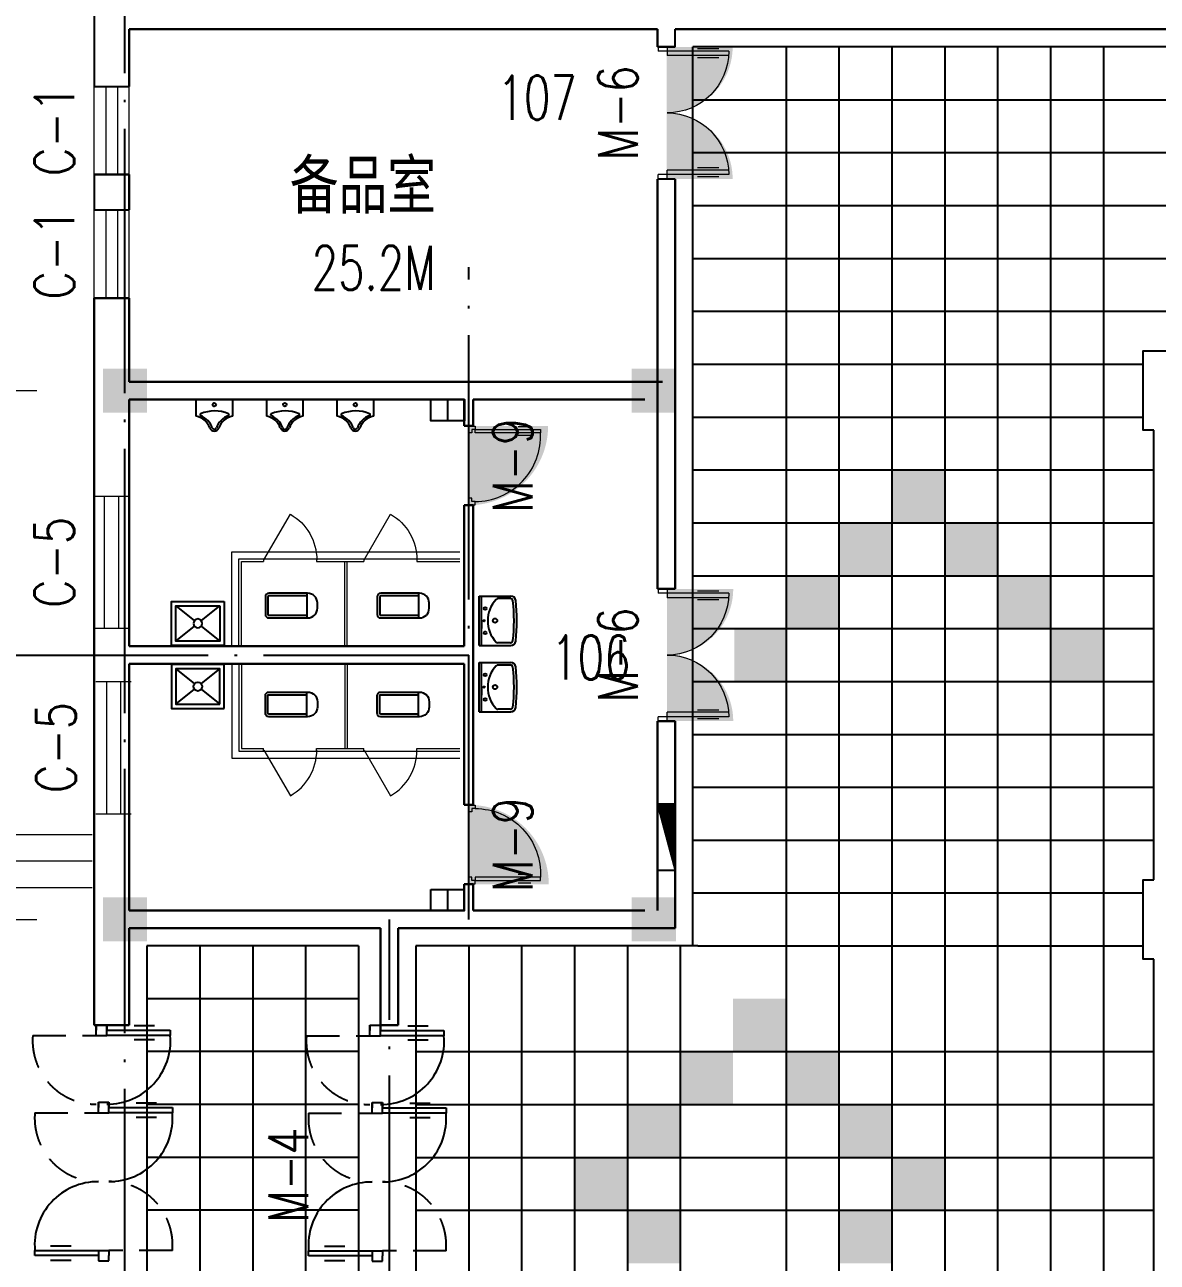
# Model space of a CAD drawing. Extents: x -220435 to 246757, y -381552 to -223577.
# Drawn here: x -139276 to -126430, y -310289 to -296250 of the extents above; entities that cross this region are included whole.
import ezdxf
from ezdxf.enums import TextEntityAlignment as Align

# ---------------------------------------------------------------- set-up
doc = ezdxf.new("R2010")
doc.units = 0
doc.header["$LTSCALE"] = 1500
doc.header["$MEASUREMENT"] = 0
for name, pattern in [('DASH', [0.35, 0.25, -0.1]), ('DASHED2', [0.375, 0.25, -0.125]), ('DOTE', [2.42, 2, -0.2, 0.02, -0.2])]:
    doc.linetypes.add(name, pattern=pattern)
doc.layers.get('0').update_dxf_attribs({"linetype": 'CONTINUOUS'})
doc.layers.get('DEFPOINTS').update_dxf_attribs({"linetype": 'CONTINUOUS'})
for name, color, linetype in [('COLUMN', 7, 'CONTINUOUS'), ('DOTE', 7, 'DOTE'), ('JELIBTLTC', 7, 'CONTINUOUS'), ('LVTRY', 7, 'CONTINUOUS'), ('PUB_WALL', 7, 'CONTINUOUS'), ('WALL', 7, 'CONTINUOUS'), ('WINDOW_TEXT', 7, 'CONTINUOUS'), ('地面', 250, 'CONTINUOUS'), ('模压门', 90, 'CONTINUOUS'), ('防盗门', 180, 'CONTINUOUS')]:
    doc.layers.add(name, color=color, linetype=linetype)
for name, color, linetype, lineweight in [('PUB_DIM', 7, 'CONTINUOUS', 0), ('WINDOW', 7, 'CONTINUOUS', 0), ('我的', 7, 'CONTINUOUS', 0)]:
    doc.layers.add(name, color=color, linetype=linetype, lineweight=lineweight)
doc.styles.add('_SIMPLEX', font='SIMPLEX.shx', dxfattribs={"width": 0.8})
doc.styles.add('DIM_FONT', font='TXT.shx', dxfattribs={"width": 0.7})
doc.styles.add('JELIBTLZX1', font='arial.ttf', dxfattribs={"width": 0.65})
doc.styles.add('SIMPLEX', font='SIMPLEX.SHX')
doc.dimstyles.new('DIMA150', dxfattribs={"dimscale": 1.5, "dimtxt": 300, "dimasz": 1, "dimexe": 250, "dimexo": 300, "dimgap": 150, "dimtad": 1, "dimdec": 0, "dimzin": 0, "dimdsep": 46, "dimtxsty": 'DIM_FONT', "dimblk": '_DIMX', "dimcen": 0.09, "dimse1": 1, "dimclrt": 7, "dimadec": 0, "dimazin": 0, "dimtfac": 1, "dimtdec": 0, "dimtix": 1, "dimtmove": 2, "dimatfit": 3, "dimldrblk": '_DIMX', "dimfxl": 1, "dimtolj": 1, "dimtzin": 0, "dimarcsym": 0})
pattern_1 = [(45, (-34254.3543, -451382.249), (-0.8838834765, 0.8838834765), [])]

# ---------------------------------------------------------------- blocks, each defined once
blk = doc.blocks.new('_FZH')
blk.add_solid([(-0.5, -0.5), (0.5, -0.5), (-0.5, 0.5), (0.5, 0.5)])
blk = doc.blocks.new('_DIMX')
blk.add_line((-150, 0), (150, 0))
at = {"const_width": 50}
blk.add_lwpolyline([(-70, -70), (70, 70)], dxfattribs=at)
blk = doc.blocks.new('*D46')
at = {"layer": 'DEFPOINTS', "color": 0, "lineweight": 20}
for p in [(-139141, -306400), (-147682, -312400), (-139141, -312400)]:
    blk.add_point(p, dxfattribs=at)
at = {"layer": 'PUB_DIM', "color": 0, "lineweight": -2}
for p, q in [((-147682, -306402), (-147682, -312399)), ((-139591, -312400), (-148057, -312400))]:
    blk.add_line(p, q, dxfattribs=at)
at = {"layer": 'PUB_DIM', "color": 0, "lineweight": -2, "xscale": 1.5, "yscale": 1.5, "zscale": 1.5}
for p, rotation in [((-147682, -306400), 90), ((-147682, -312400), 270)]:
    blk.add_blockref('_DIMX', p, dxfattribs=dict(at, rotation=rotation))
at = {"layer": 'PUB_DIM', "color": 7, "insert": (-148132, -309400), "char_height": 450, "attachment_point": 5, "rotation": 90, "style": 'DIM_FONT'}
blk.add_mtext('\\A1;6000', dxfattribs=at)
blk = doc.blocks.new('*D47')
at = {"layer": 'DEFPOINTS', "color": 0, "lineweight": 20}
for p in [(-139141, -264400), (-148882, -342990), (-139141, -342990)]:
    blk.add_point(p, dxfattribs=at)
at = {"layer": 'PUB_DIM', "color": 0, "lineweight": -2}
for p, q in [((-148882, -264402), (-148882, -342989)), ((-139591, -342990), (-149257, -342990))]:
    blk.add_line(p, q, dxfattribs=at)
at = {"layer": 'PUB_DIM', "color": 0, "lineweight": -2, "xscale": 1.5, "yscale": 1.5, "zscale": 1.5}
for p, rotation in [((-148882, -264400), 90), ((-148882, -342990), 270)]:
    blk.add_blockref('_DIMX', p, dxfattribs=dict(at, rotation=rotation))
at = {"layer": 'PUB_DIM', "color": 7, "insert": (-149332, -303695), "char_height": 450, "attachment_point": 5, "rotation": 90, "style": 'DIM_FONT'}
blk.add_mtext('\\A1;78590', dxfattribs=at)
blk = doc.blocks.new('M_A23MCU')
for p, q in [((-0.489, 0.782), (-0.489, 0.624)), ((-0.454, 0.081), (-0.454, 0.905)), ((-0.454, 0.905), (-0.413, 0.905)), ((-0.413, 0.905), (-0.413, 0.081)), ((-0.378, 0.782), (-0.378, 0.624)), ((-0.495, -0.002), (-0.495, 0.081)), ((-0.495, 0.081), (-0.454, 0.081)), ((-0.413, 0.081), (-0.454, 0.081)), ((-0.454, 0.081), (-0.454, 0.039)), ((-0.454, 0.039), (-0.413, 0.039)), ((-0.413, 0.039), (-0.413, -0.002)), ((0.412, 0.039), (0.412, -0.002)), ((0.453, 0.039), (0.412, 0.039)), ((0.453, 0.081), (0.453, 0.039)), ((0.494, 0.081), (0.453, 0.081)), ((0.494, -0.002), (0.494, 0.081)), ((-0.413, -0.002), (-0.495, -0.002)), ((-0.495, -0.002), (-0.495, -0.002)), ((0.412, -0.002), (0.494, -0.002)), ((0.494, -0.002), (0.494, -0.002))]:
    blk.add_line(p, q)
blk.add_arc((-0.372, 0.082), 0.825, 359.9283, 92.866)
blk = doc.blocks.new('_WBLK')
for p, q in [((-0.5, 0.5), (0.5, 0.5)), ((0.5, 0.167), (-0.5, 0.167)), ((0.5, -0.167), (-0.5, -0.167)), ((-0.5, -0.5), (0.5, -0.5))]:
    blk.add_line(p, q)
at = {"layer": 'WINDOW_TEXT', "style": 'SIMPLEX', "flags": 9}
blk.add_attdef('A', text='', height=1, dxfattribs=at).set_placement((0, 1.5), align=Align.MIDDLE)
blk = doc.blocks.new('_LV12')
for p, q in [((-250, -50), (-39, -219)), ((39, -219), (250, -50)), ((-250, -450), (-39, -281)), ((39, -281), (250, -450))]:
    blk.add_line(p, q)
for points in [[(300, -500), (300, 0), (-300, 0), (-300, -500)], [(250, -450), (250, -50), (-250, -50), (-250, -450)]]:
    blk.add_lwpolyline(points, close=True)
blk.add_circle((0, -250), 50)
blk = doc.blocks.new('_DBLK')
blk.add_line((-0.5, 0), (0, -0.866))
blk.add_arc((-0.5, 0), 1, 300, 0)
at = {"layer": 'WINDOW_TEXT', "style": 'SIMPLEX', "flags": 9}
blk.add_attdef('A', text='', height=1, dxfattribs=at).set_placement((0, 1.5), align=Align.MIDDLE)
blk = doc.blocks.new('_LV6')
for p, q in [((-140, -340), (-140, -780)), ((-110, -340), (-110, -770)), ((100, -300), (-100, -300)), ((100, -330), (-100, -330)), ((110, -770), (110, -340)), ((140, -780), (140, -340)), ((140, -770), (-140, -770)), ((-30, -890), (30, -890))]:
    blk.add_line(p, q)
for centre, radius, start, end in [((-100, -340), 40, 90, 180), ((-100, -340), 10, 90, 180), ((100, -340), 40, 0, 90), ((100, -340), 10, 0, 90), ((-30, -780), 110, 180, 270), ((30, -780), 110, 270, 0)]:
    blk.add_arc(centre, radius, start, end)
blk = doc.blocks.new('_GCBLK')
at = {"linetype": 'DASH'}
for p, q in [((-0.5, -0.5), (-0.5, 0.5)), ((0.5, -0.5), (0.5, 0.5)), ((-0.5, 0.2), (0.5, 0.2)), ((-0.5, -0.2), (0.5, -0.2))]:
    blk.add_line(p, q, dxfattribs=at)
at = {"layer": 'WINDOW_TEXT', "style": 'SIMPLEX', "flags": 9}
blk.add_attdef('A', text='', height=1, dxfattribs=at).set_placement((0, 1.5), align=Align.MIDDLE)
blk = doc.blocks.new('_LV8')
for p, q in [((-205, 0), (205, 0)), ((-205, -191), (-205, 0)), ((205, 0), (205, -191))]:
    blk.add_line(p, q)
blk.add_circle((0, -60), 20)
for centre, radius, start, end in [((5, -526), 395, 66.6675, 114.1084), ((-243, -391), 203, 19.2639, 79.2894), ((-152, -175), 10, 114.1084, 248.1394), ((-243, -401), 233, 19.2639, 68.1394), ((243, -401), 233, 110.4941, 160.7361), ((243, -391), 203, 100.7106, 160.7361), ((158, -173), 10, 290.4941, 66.6675), ((0, -306), 54, 199.2639, 269.7777), ((0, -316), 24, 199.2639, 269.4998), ((0, -306), 54, 270.2223, 340.7361), ((0, -316), 24, 270.5002, 340.7361)]:
    blk.add_arc(centre, radius, start, end)
blk = doc.blocks.new('M_A20TUI')
for p, q in [((-0.4667, 0.4709), (-0.4667, -0.0625)), ((-0.4333, 0.4697), (-0.4333, 0.0042)), ((0.4333, 0.4697), (0.4333, 0.0042)), ((0.4667, 0.4709), (0.4667, -0.0625)), ((-0.4833, 0.3962), (-0.4833, 0.2346)), ((-0.4167, 0.3962), (-0.4167, 0.2346)), ((0.4167, 0.3962), (0.4167, 0.2346)), ((0.4833, 0.3962), (0.4833, 0.2346)), ((-0.5, 0.0042), (-0.4333, 0.0042)), ((-0.5, 0.0042), (-0.5, -0.0625)), ((0.5, 0.0042), (0.4333, 0.0042)), ((0.5, 0.0042), (0.5, -0.0625)), ((-0.5, -0.0625), (-0.4667, -0.0625)), ((0.5, -0.0625), (0.4667, -0.0625))]:
    blk.add_line(p, q)
for centre, start, end in [((-0.4667, 0.0042), 0, 90), ((0.4667, 0.0042), 90, 180)]:
    blk.add_arc(centre, 0.4667, start, end)
blk = doc.blocks.new('_LV1')
for p, q in [((-280, 0), (280, 0)), ((-280, 0), (-280, -361)), ((280, 0), (280, -361)), ((-280, -29), (280, -29)), ((0, -29), (-90, -29)), ((-90, -29), (90, -29)), ((-251, -356), (-251, -214)), ((251, -356), (251, -215))]:
    blk.add_line(p, q)
for centre, radius in [((-139, -69), 15), ((0, -57), 8), ((139, -69), 15), ((1, -182), 24.9)]:
    blk.add_circle(centre, radius)
for centre, radius, start, end in [((0, -452), 354, 46.7581, 133.1543), ((-223, -214), 28, 133.1543, 180), ((223, -215), 28, 0, 46.7581), ((-224, -361), 56, 180, 263.481), ((-223, -356), 28, 180, 263.4984), ((0, 1600), 2029, 263.481, 276.519), ((0, 1600), 1997, 263.4984, 276.5122), ((223, -356), 28, 276.5122, 0), ((224, -361), 56, 276.519, 0)]:
    blk.add_arc(centre, radius, start, end)
blk = doc.blocks.new('*D285')
at = {"layer": 'DEFPOINTS', "color": 0, "lineweight": 20}
for p in [(-139141, -264400), (-148882, -342990), (-139141, -342990)]:
    blk.add_point(p, dxfattribs=at)
at = {"layer": 'PUB_DIM', "color": 0, "lineweight": -2}
for p, q in [((-148882, -264402), (-148882, -342989)), ((-139591, -342990), (-149257, -342990))]:
    blk.add_line(p, q, dxfattribs=at)
at = {"layer": 'PUB_DIM', "color": 0, "lineweight": -2, "xscale": 1.5, "yscale": 1.5, "zscale": 1.5}
for p, rotation in [((-148882, -264400), 90), ((-148882, -342990), 270)]:
    blk.add_blockref('_DIMX', p, dxfattribs=dict(at, rotation=rotation))
at = {"layer": 'PUB_DIM', "color": 7, "insert": (-149332, -303695), "char_height": 450, "attachment_point": 5, "rotation": 90, "style": 'DIM_FONT'}
blk.add_mtext('\\A1;78590', dxfattribs=at)
blk = doc.blocks.new('*D289')
at = {"layer": 'DEFPOINTS', "color": 0, "lineweight": 20}
for p in [(-139141, -306400), (-147682, -312400), (-139141, -312400)]:
    blk.add_point(p, dxfattribs=at)
at = {"layer": 'PUB_DIM', "color": 0, "lineweight": -2}
for p, q in [((-147682, -306402), (-147682, -312399)), ((-139591, -312400), (-148057, -312400))]:
    blk.add_line(p, q, dxfattribs=at)
at = {"layer": 'PUB_DIM', "color": 0, "lineweight": -2, "xscale": 1.5, "yscale": 1.5, "zscale": 1.5}
for p, rotation in [((-147682, -306400), 90), ((-147682, -312400), 270)]:
    blk.add_blockref('_DIMX', p, dxfattribs=dict(at, rotation=rotation))
at = {"layer": 'PUB_DIM', "color": 7, "insert": (-148132, -309400), "char_height": 450, "attachment_point": 5, "rotation": 90, "style": 'DIM_FONT'}
blk.add_mtext('\\A1;6000', dxfattribs=at)

msp = doc.modelspace()

# ---------------------------------------------------------------- hatches: boundary and pattern name
at = {"linetype": 'ByBlock'}
h = msp.add_hatch(dxfattribs=at)
h.set_pattern_fill('ANSI31', color=256, scale=10, style=0)
h.set_pattern_definition(pattern_1)
h.paths.add_polyline_path([(-131896.9, -305091.5), (-132096.9, -305091.5), (-131896.9, -305841.5)])
h = msp.add_hatch(dxfattribs=at)
h.set_pattern_fill('ANSI31', color=256, scale=10, style=0)
h.set_pattern_definition(pattern_1)
h.paths.add_polyline_path([(-131896.9, -305091.5), (-132096.9, -305091.5), (-131896.9, -305841.5)])
at = {"layer": '地面', "linetype": 'ByBlock'}
for points in [[(-128826.7, -301300.4), (-129426.7, -301300.4), (-129426.7, -301900.4), (-128826.7, -301900.4)], [(-129426.7, -301900.4), (-130026.7, -301900.4), (-130026.7, -302500.4), (-129426.7, -302500.4)], [(-128826.7, -301900.4), (-128226.7, -301900.4), (-128226.7, -302500.4), (-128826.7, -302500.4)], [(-130026.7, -302500.4), (-130626.7, -302500.4), (-130626.7, -303100.4), (-130026.7, -303100.4)], [(-128226.7, -302500.4), (-127626.7, -302500.4), (-127626.7, -303100.4), (-128226.7, -303100.4)], [(-130626.7, -303100.4), (-131226.7, -303100.4), (-131226.7, -303700.4), (-130626.7, -303700.4)], [(-127626.7, -303100.4), (-127026.7, -303100.4), (-127026.7, -303700.4), (-127626.7, -303700.4)], [(-130640.7, -307300.4), (-131240.7, -307300.4), (-131240.7, -307900.4), (-130640.7, -307900.4)], [(-131240.7, -307900.4), (-131840.7, -307900.4), (-131840.7, -308500.4), (-131240.7, -308500.4)], [(-130640.7, -307900.4), (-130040.7, -307900.4), (-130040.7, -308500.4), (-130640.7, -308500.4)], [(-131840.7, -308500.4), (-132440.7, -308500.4), (-132440.7, -309100.4), (-131840.7, -309100.4)], [(-130040.7, -308500.4), (-129440.7, -308500.4), (-129440.7, -309100.4), (-130040.7, -309100.4)], [(-132440.7, -309100.4), (-133040.7, -309100.4), (-133040.7, -309700.4), (-132440.7, -309700.4)], [(-129440.7, -309100.4), (-128840.7, -309100.4), (-128840.7, -309700.4), (-129440.7, -309700.4)], [(-131840.7, -309700.4), (-132440.7, -309700.4), (-132440.7, -310300.4), (-131840.7, -310300.4)], [(-130040.7, -309700.4), (-129440.7, -309700.4), (-129440.7, -310300.4), (-130040.7, -310300.4)]]:
    msp.add_hatch(color=256, dxfattribs=at).paths.add_polyline_path(points)
at = {"layer": '模压门'}
for points in [[(-133339.6, -300801.1, -0.4142136), (-134239.6, -301701.1), (-134239.6, -300801.1)], [(-131239.7, -302650.9, -0.4142136), (-131989.7, -303400.9), (-131989.7, -302650.9)], [(-131239.7, -304150.9, 0.4142136), (-131989.7, -303400.9), (-131989.7, -304150.9)], [(-133332, -306001.1, 0.4142136), (-134232, -305101.1), (-134232, -306001.1)]]:
    msp.add_hatch(color=256, dxfattribs=at).paths.add_polyline_path(points)
at = {"layer": '防盗门'}
for points in [[(-131246, -296500.9, -0.4142136), (-131996, -297250.9), (-131996, -296500.9)], [(-131246, -298000.9, 0.4142136), (-131996, -297250.9), (-131996, -298000.9)]]:
    msp.add_hatch(color=256, dxfattribs=at).paths.add_polyline_path(points)

# ---------------------------------------------------------------- linework, layer by layer
at = {"linetype": 'ByBlock'}
for p, q in [((-134479.9, -300502), (-134479.9, -300742)), ((-134479.9, -300502), (-134479.9, -300742)), ((-132096.9, -305091.5), (-131896.9, -305841.5)), ((-132096.9, -305091.5), (-131896.9, -305841.5)), ((-131896.9, -306250.4), (-131896.9, -305950.4)), ((-131896.9, -306250.4), (-131896.9, -305950.4)), ((-134480, -306062), (-134480, -306302)), ((-134480, -306062), (-134480, -306302))]:
    msp.add_line(p, q, dxfattribs=at)
at = {"linetype": 'DASHED2'}
for p, q in [((-139185.4, -307716.6), (-138465.4, -307716.6)), ((-139185.4, -307716.6), (-138465.4, -307716.6)), ((-136080.7, -307720.4), (-135360.7, -307720.4)), ((-136080.7, -307720.4), (-135360.7, -307720.4)), ((-139161.7, -308594.7), (-138441.7, -308594.7)), ((-136056.9, -308598.5), (-135336.9, -308598.5)), ((-137601.7, -310154.7), (-138321.7, -310154.7)), ((-134496.9, -310158.5), (-135216.9, -310158.5))]:
    msp.add_line(p, q, dxfattribs=at)
for p, q in [((-138465.4, -307596.6), (-138465.4, -307596.6)), ((-138465.4, -307596.6), (-138345.4, -307596.6)), ((-138465.4, -307716.6), (-138465.4, -307596.6)), ((-138465.4, -307596.6), (-138465.4, -307656.6)), ((-138465.4, -307596.6), (-138465.4, -307656.6)), ((-138465.4, -307716.6), (-138465.4, -307596.6)), ((-138465.4, -307596.6), (-138345.4, -307596.6)), ((-138465.4, -307596.6), (-138465.4, -307596.6)), ((-138465.4, -307716.6), (-138465.4, -307656.6)), ((-138465.4, -307716.6), (-138465.4, -307656.6)), ((-138465.4, -307716.6), (-138345.4, -307716.6)), ((-138465.4, -307716.6), (-138345.4, -307716.6)), ((-138345.4, -307596.6), (-138345.4, -307656.6)), ((-138345.4, -307596.6), (-138345.4, -307596.6)), ((-138345.4, -307716.6), (-138345.4, -307596.6)), ((-138345.4, -307716.6), (-138345.4, -307596.6)), ((-138345.4, -307596.6), (-138345.4, -307596.6)), ((-138345.4, -307596.6), (-138345.4, -307656.6)), ((-138345.4, -307716.6), (-138345.4, -307656.6)), ((-138345.4, -307656.6), (-137625.4, -307656.6)), ((-138345.4, -307656.6), (-137625.4, -307656.6)), ((-138345.4, -307716.6), (-138345.4, -307656.6)), ((-137625.4, -307716.6), (-138345.4, -307716.6)), ((-137625.4, -307716.6), (-138345.4, -307716.6)), ((-137804.6, -307605.8), (-138035.5, -307605.8)), ((-137804.6, -307605.8), (-138035.5, -307605.8)), ((-137625.4, -307656.6), (-137625.4, -307716.6)), ((-137625.4, -307656.6), (-137625.4, -307716.6)), ((-135360.7, -307600.4), (-135360.7, -307660.4)), ((-135360.7, -307720.4), (-135360.7, -307600.4)), ((-135360.7, -307600.4), (-135240.7, -307600.4)), ((-135360.7, -307600.4), (-135360.7, -307600.4)), ((-135360.7, -307600.4), (-135360.7, -307600.4)), ((-135360.7, -307600.4), (-135240.7, -307600.4)), ((-135360.7, -307720.4), (-135360.7, -307600.4)), ((-135360.7, -307600.4), (-135360.7, -307660.4)), ((-135360.7, -307720.4), (-135360.7, -307660.4)), ((-135360.7, -307720.4), (-135360.7, -307660.4)), ((-135360.7, -307720.4), (-135240.7, -307720.4)), ((-135360.7, -307720.4), (-135240.7, -307720.4)), ((-135240.7, -307720.4), (-135240.7, -307600.4)), ((-135240.7, -307600.4), (-135240.7, -307600.4)), ((-135240.7, -307600.4), (-135240.7, -307660.4)), ((-135240.7, -307600.4), (-135240.7, -307660.4)), ((-135240.7, -307600.4), (-135240.7, -307600.4)), ((-135240.7, -307720.4), (-135240.7, -307600.4)), ((-135240.7, -307720.4), (-135240.7, -307660.4)), ((-135240.7, -307660.4), (-134520.7, -307660.4)), ((-135240.7, -307660.4), (-134520.7, -307660.4)), ((-135240.7, -307720.4), (-135240.7, -307660.4)), ((-134520.7, -307720.4), (-135240.7, -307720.4)), ((-134520.7, -307720.4), (-135240.7, -307720.4)), ((-134699.8, -307609.6), (-134930.7, -307609.6)), ((-134699.8, -307609.6), (-134930.7, -307609.6)), ((-134520.7, -307660.4), (-134520.7, -307720.4)), ((-134520.7, -307660.4), (-134520.7, -307720.4)), ((-137804.6, -307767.3), (-138035.5, -307767.3)), ((-137804.6, -307767.3), (-138035.5, -307767.3)), ((-134699.8, -307771.1), (-134930.7, -307771.1)), ((-134699.8, -307771.1), (-134930.7, -307771.1)), ((-138441.7, -308474.7), (-138441.7, -308534.7)), ((-138441.7, -308594.7), (-138441.7, -308474.7)), ((-138441.7, -308474.7), (-138321.7, -308474.7)), ((-138441.7, -308474.7), (-138441.7, -308474.7)), ((-138441.7, -308594.7), (-138441.7, -308534.7)), ((-138321.7, -308594.7), (-138321.7, -308474.7)), ((-138321.7, -308474.7), (-138321.7, -308474.7)), ((-138321.7, -308474.7), (-138321.7, -308534.7)), ((-138321.7, -308594.7), (-138321.7, -308534.7)), ((-138321.7, -308534.7), (-137601.7, -308534.7)), ((-137780.8, -308484), (-138011.7, -308484)), ((-137601.7, -308534.7), (-137601.7, -308594.7)), ((-135336.9, -308478.5), (-135336.9, -308478.5)), ((-135336.9, -308478.5), (-135216.9, -308478.5)), ((-135336.9, -308598.5), (-135336.9, -308478.5)), ((-135336.9, -308478.5), (-135336.9, -308538.5)), ((-135336.9, -308598.5), (-135336.9, -308538.5)), ((-135216.9, -308478.5), (-135216.9, -308538.5)), ((-135216.9, -308478.5), (-135216.9, -308478.5)), ((-135216.9, -308598.5), (-135216.9, -308478.5)), ((-135216.9, -308598.5), (-135216.9, -308538.5)), ((-135216.9, -308538.5), (-134496.9, -308538.5)), ((-134676.1, -308487.8), (-134907, -308487.8)), ((-134496.9, -308538.5), (-134496.9, -308598.5)), ((-138441.7, -308594.7), (-138321.7, -308594.7)), ((-137601.7, -308594.7), (-138321.7, -308594.7)), ((-137780.8, -308645.5), (-138011.7, -308645.5)), ((-135336.9, -308598.5), (-135216.9, -308598.5)), ((-134496.9, -308598.5), (-135216.9, -308598.5)), ((-134676.1, -308649.3), (-134907, -308649.3)), ((-138982.5, -310104), (-138751.6, -310104)), ((-135877.8, -310107.8), (-135646.9, -310107.8)), ((-139161.7, -310214.7), (-139161.7, -310154.7)), ((-139161.7, -310154.7), (-138441.7, -310154.7)), ((-138441.7, -310214.7), (-139161.7, -310214.7)), ((-138441.7, -310154.7), (-138321.7, -310154.7)), ((-138441.7, -310154.7), (-138441.7, -310214.7)), ((-138441.7, -310154.7), (-138441.7, -310274.7)), ((-138321.7, -310154.7), (-138321.7, -310214.7)), ((-138321.7, -310274.7), (-138321.7, -310214.7)), ((-136056.9, -310218.5), (-136056.9, -310158.5)), ((-136056.9, -310158.5), (-135336.9, -310158.5)), ((-135336.9, -310218.5), (-136056.9, -310218.5)), ((-135336.9, -310158.5), (-135336.9, -310278.5)), ((-135336.9, -310158.5), (-135336.9, -310218.5)), ((-135336.9, -310158.5), (-135216.9, -310158.5)), ((-135216.9, -310158.5), (-135216.9, -310218.5)), ((-135216.9, -310278.5), (-135216.9, -310218.5)), ((-138982.5, -310265.5), (-138751.6, -310265.5)), ((-138441.7, -310274.7), (-138321.7, -310274.7)), ((-138441.7, -310274.7), (-138441.7, -310274.7)), ((-138321.7, -310274.7), (-138321.7, -310274.7)), ((-135877.8, -310269.3), (-135646.9, -310269.3)), ((-135336.9, -310278.5), (-135336.9, -310278.5)), ((-135336.9, -310278.5), (-135216.9, -310278.5)), ((-135216.9, -310278.5), (-135216.9, -310278.5))]:
    msp.add_line(p, q)
at = {"linetype": 'ByBlock'}
for points in [[(-134669.9, -300502), (-134289.9, -300502), (-134289.9, -300742), (-134669.9, -300742), (-134669.9, -300502)], [(-134669.9, -300502), (-134289.9, -300502), (-134289.9, -300742), (-134669.9, -300742), (-134669.9, -300502)], [(-132096.9, -305091.5), (-132096.9, -305841.5), (-131896.9, -305841.5), (-131896.9, -305091.5), (-132096.9, -305091.5)], [(-132096.9, -305091.5), (-132096.9, -305841.5), (-131896.9, -305841.5), (-131896.9, -305091.5), (-132096.9, -305091.5)], [(-134670, -306062), (-134290, -306062), (-134290, -306302), (-134670, -306302), (-134670, -306062)], [(-134670, -306062), (-134290, -306062), (-134290, -306302), (-134670, -306302), (-134670, -306062)]]:
    msp.add_lwpolyline(points, dxfattribs=at)
at = {"linetype": 'DASHED2'}
for centre, start, end in [((-138467.9, -307776.6), 175.21946, 270.19932), ((-138467.9, -307776.6), 175.21946, 270.19932), ((-135363.2, -307780.4), 175.21946, 270.19932), ((-135363.2, -307780.4), 175.21946, 270.19932), ((-138444.2, -308654.7), 175.21946, 270.19932), ((-135339.4, -308658.5), 175.21946, 270.19932), ((-138319.2, -310094.7), 355.21946, 90.19932), ((-135214.4, -310098.5), 355.21946, 90.19932)]:
    msp.add_arc(centre, 720, start, end, dxfattribs=at)
for centre, start, end in [((-138342.9, -307776.6), 269.80068, 4.78054), ((-138342.9, -307776.6), 269.80068, 4.78054), ((-135238.2, -307780.4), 269.80068, 4.78054), ((-135238.2, -307780.4), 269.80068, 4.78054), ((-138319.2, -308654.7), 269.80068, 4.78054), ((-135214.4, -308658.5), 269.80068, 4.78054), ((-138444.2, -310094.7), 89.80068, 184.78054), ((-135339.4, -310098.5), 89.80068, 184.78054)]:
    msp.add_arc(centre, 720, start, end)
at = {"layer": 'DOTE'}
for p, q in [((-138140.7, -343990.4), (-138140.7, -263400.4)), ((-138140.7, -343990.4), (-138140.7, -263400.4)), ((-134240.7, -306400.4), (-134240.7, -299001.7)), ((-134240.7, -306400.4), (-134240.7, -299001.7)), ((-143826.8, -303400.4), (-134240.7, -303400.4)), ((-143826.8, -303400.4), (-134240.7, -303400.4)), ((-135140.7, -314800.4), (-135140.7, -306400.4)), ((-135140.7, -314800.4), (-135140.7, -306400.4))]:
    msp.add_line(p, q, dxfattribs=at)
at = {"layer": 'PUB_DIM'}
for p, q in [((-150382.4, -300400.4), (-139140.7, -300400.4)), ((-150382.4, -300400.4), (-139140.7, -300400.4)), ((-150382.4, -306400.4), (-139140.7, -306400.4)), ((-150382.4, -306400.4), (-139140.7, -306400.4))]:
    msp.add_line(p, q, dxfattribs=at)
at = {"layer": 'PUB_WALL'}
for p, q in [((-138490.7, -293300.4), (-138490.7, -296950.4)), ((-138490.7, -293300.4), (-138490.7, -296950.4)), ((-132096.9, -296300.4), (-138090.7, -296300.4)), ((-138090.7, -296300.4), (-138090.7, -296950.4)), ((-138090.7, -296950.4), (-138090.7, -296300.4)), ((-138090.7, -296300.4), (-132096.9, -296300.4)), ((-132096.9, -296500.4), (-132096.9, -296300.4)), ((-132096.9, -296300.4), (-132096.9, -296500.4)), ((-120240.7, -296300.4), (-131896.9, -296300.4)), ((-131896.9, -296500.4), (-131896.9, -296300.4)), ((-131896.9, -296500.4), (-131896.9, -296300.4)), ((-131896.9, -296300.4), (-120240.7, -296300.4)), ((-131896.9, -296500.4), (-132096.9, -296500.4)), ((-132096.9, -296500.4), (-131896.9, -296500.4)), ((-138490.7, -296950.4), (-138090.7, -296950.4)), ((-138490.7, -296950.4), (-138090.7, -296950.4)), ((-138490.7, -297950.4), (-138090.7, -297950.4)), ((-138490.7, -297950.4), (-138490.7, -298350.4)), ((-138490.7, -297950.4), (-138490.7, -298350.4)), ((-138090.7, -297950.4), (-138490.7, -297950.4)), ((-138090.7, -297950.4), (-138090.7, -298350.4)), ((-138090.7, -298350.4), (-138090.7, -297950.4)), ((-131896.9, -298000.4), (-132096.9, -298000.4)), ((-132096.9, -302650.4), (-132096.9, -298000.4)), ((-132096.9, -298000.4), (-132096.9, -302650.4)), ((-131896.9, -298000.4), (-132096.9, -298000.4)), ((-132096.9, -298000.4), (-132096.9, -302650.4)), ((-132096.9, -302650.4), (-132096.9, -298000.4)), ((-131896.9, -302650.4), (-131896.9, -298000.4)), ((-131896.9, -298000.4), (-131896.9, -302650.4)), ((-131896.9, -298000.4), (-131896.9, -302650.4)), ((-131896.9, -302650.4), (-131896.9, -298000.4)), ((-138490.7, -298350.4), (-138090.7, -298350.4)), ((-138490.7, -298350.4), (-138090.7, -298350.4)), ((-138490.7, -307600.4), (-138490.7, -299350.4)), ((-138490.7, -299350.4), (-138090.7, -299350.4)), ((-138090.7, -299350.4), (-138490.7, -299350.4)), ((-138490.7, -299350.4), (-138490.7, -307600.4)), ((-138490.7, -299350.4), (-138090.7, -299350.4)), ((-138090.7, -299350.4), (-138490.7, -299350.4)), ((-138490.7, -299350.4), (-138490.7, -307600.4)), ((-138490.7, -307600.4), (-138490.7, -299350.4)), ((-138090.7, -299350.4), (-138090.7, -300300.4)), ((-138090.7, -300300.4), (-138090.7, -299350.4)), ((-138090.7, -299350.4), (-138090.7, -300300.4)), ((-138090.7, -300300.4), (-138090.7, -299350.4)), ((-138090.7, -300300.4), (-132040.7, -300300.4)), ((-132040.7, -300300.4), (-138090.7, -300300.4)), ((-138090.7, -300300.4), (-132040.7, -300300.4)), ((-132040.7, -300300.4), (-138090.7, -300300.4)), ((-134290.7, -300500.4), (-138090.7, -300500.4)), ((-138090.7, -300500.4), (-138090.7, -303300.4)), ((-138090.7, -303300.4), (-138090.7, -300500.4)), ((-138090.7, -300500.4), (-134290.7, -300500.4)), ((-134290.7, -300500.4), (-138090.7, -300500.4)), ((-138090.7, -300500.4), (-138090.7, -303300.4)), ((-138090.7, -303300.4), (-138090.7, -300500.4)), ((-138090.7, -300500.4), (-134290.7, -300500.4)), ((-134290.7, -300500.4), (-134290.7, -300800.4)), ((-134290.7, -300800.4), (-134290.7, -300500.4)), ((-134290.7, -300800.4), (-134290.7, -300500.4)), ((-134290.7, -300500.4), (-134290.7, -300800.4)), ((-134190.7, -300800.4), (-134190.7, -300500.4)), ((-134190.7, -300500.4), (-132240.7, -300500.4)), ((-132240.7, -300500.4), (-134190.7, -300500.4)), ((-134190.7, -300500.4), (-134190.7, -300800.4)), ((-134190.7, -300800.4), (-134190.7, -300500.4)), ((-134190.7, -300500.4), (-132240.7, -300500.4)), ((-132240.7, -300500.4), (-134190.7, -300500.4)), ((-134190.7, -300500.4), (-134190.7, -300800.4)), ((-134290.7, -300800.4), (-134190.7, -300800.4)), ((-134190.7, -300800.4), (-134290.7, -300800.4)), ((-134290.7, -300800.4), (-134190.7, -300800.4)), ((-134190.7, -300800.4), (-134290.7, -300800.4)), ((-134290.7, -303300.4), (-134290.7, -301700.4)), ((-134290.7, -301700.4), (-134190.7, -301700.4)), ((-134190.7, -301700.4), (-134290.7, -301700.4)), ((-134290.7, -301700.4), (-134290.7, -303300.4)), ((-134290.7, -303300.4), (-134290.7, -301700.4)), ((-134290.7, -301700.4), (-134190.7, -301700.4)), ((-134190.7, -301700.4), (-134290.7, -301700.4)), ((-134290.7, -301700.4), (-134290.7, -303300.4)), ((-134190.7, -301700.4), (-134190.7, -303400.4)), ((-134190.7, -303400.4), (-134190.7, -301700.4)), ((-134190.7, -301700.4), (-134190.7, -303400.4)), ((-134190.7, -303400.4), (-134190.7, -301700.4)), ((-132096.9, -302650.4), (-131896.9, -302650.4)), ((-131896.9, -302650.4), (-132096.9, -302650.4)), ((-132096.9, -302650.4), (-131896.9, -302650.4)), ((-131896.9, -302650.4), (-132096.9, -302650.4)), ((-138090.7, -303300.4), (-134290.7, -303300.4)), ((-134290.7, -303300.4), (-138090.7, -303300.4)), ((-138090.7, -303300.4), (-134290.7, -303300.4)), ((-134290.7, -303300.4), (-138090.7, -303300.4)), ((-134290.7, -303500.4), (-138090.7, -303500.4)), ((-138090.7, -303500.4), (-138090.7, -306300.4)), ((-138090.7, -306300.4), (-138090.7, -303500.4)), ((-138090.7, -303500.4), (-134290.7, -303500.4)), ((-138090.7, -306300.4), (-138090.7, -303500.4)), ((-138090.7, -303500.4), (-138090.7, -306300.4)), ((-134290.7, -303500.4), (-138090.7, -303500.4)), ((-138090.7, -303500.4), (-134290.7, -303500.4)), ((-134290.7, -303500.4), (-134290.7, -305100.4)), ((-134290.7, -305100.4), (-134290.7, -303500.4)), ((-134290.7, -305100.4), (-134290.7, -303500.4)), ((-134290.7, -303500.4), (-134290.7, -305100.4)), ((-134190.7, -305100.4), (-134190.7, -303400.4)), ((-134190.7, -303400.4), (-134190.7, -305100.4)), ((-134190.7, -305100.4), (-134190.7, -303400.4)), ((-134190.7, -303400.4), (-134190.7, -305100.4)), ((-131896.9, -304150.4), (-132096.9, -304150.4)), ((-132096.9, -304150.4), (-132096.9, -306300.4)), ((-132096.9, -306300.4), (-132096.9, -304150.4)), ((-132096.9, -304150.4), (-131896.9, -304150.4)), ((-131896.9, -304150.4), (-132096.9, -304150.4)), ((-132096.9, -304150.4), (-132096.9, -306300.4)), ((-132096.9, -306300.4), (-132096.9, -304150.4)), ((-132096.9, -304150.4), (-131896.9, -304150.4)), ((-131896.9, -306500.4), (-131896.9, -304150.4)), ((-131896.9, -304150.4), (-131896.9, -306500.4)), ((-131896.9, -306500.4), (-131896.9, -304150.4)), ((-131896.9, -304150.4), (-131896.9, -306500.4)), ((-134190.7, -305100.4), (-134290.7, -305100.4)), ((-134290.7, -305100.4), (-134190.7, -305100.4)), ((-134190.7, -305100.4), (-134290.7, -305100.4)), ((-134290.7, -305100.4), (-134190.7, -305100.4)), ((-134190.7, -306000.4), (-134290.7, -306000.4)), ((-134290.7, -306000.4), (-134290.7, -306300.4)), ((-134290.7, -306300.4), (-134290.7, -306000.4)), ((-134290.7, -306000.4), (-134190.7, -306000.4)), ((-134190.7, -306000.4), (-134290.7, -306000.4)), ((-134290.7, -306000.4), (-134290.7, -306300.4)), ((-134290.7, -306300.4), (-134290.7, -306000.4)), ((-134290.7, -306000.4), (-134190.7, -306000.4)), ((-134290, -306000.4), (-134290, -306300.4)), ((-134290, -306300.4), (-134290, -306000.4)), ((-134290, -306000.4), (-134290, -306300.4)), ((-134290, -306300.4), (-134290, -306000.4)), ((-134190.7, -306000.4), (-134190.7, -306300.4)), ((-134190.7, -306300.4), (-134190.7, -306000.4)), ((-134190.7, -306300.4), (-134190.7, -306000.4)), ((-134190.7, -306000.4), (-134190.7, -306300.4)), ((-134290.7, -306300.4), (-138090.7, -306300.4)), ((-138090.7, -306300.4), (-134290.7, -306300.4)), ((-134290.7, -306300.4), (-138090.7, -306300.4)), ((-138090.7, -306300.4), (-134290.7, -306300.4)), ((-134190.7, -306300.4), (-132240.7, -306300.4)), ((-132240.7, -306300.4), (-134190.7, -306300.4)), ((-134190.7, -306300.4), (-132240.7, -306300.4)), ((-132240.7, -306300.4), (-134190.7, -306300.4)), ((-138090.7, -307600.4), (-138090.7, -306500.4)), ((-138090.7, -306500.4), (-138090.7, -307600.4)), ((-138090.7, -307600.4), (-138090.7, -306500.4)), ((-138090.7, -306500.4), (-135240.7, -306500.4)), ((-135240.7, -306500.4), (-138090.7, -306500.4)), ((-138090.7, -306500.4), (-138090.7, -307600.4)), ((-135240.7, -306500.4), (-138090.7, -306500.4)), ((-138090.7, -306500.4), (-135240.7, -306500.4)), ((-135240.7, -306500.4), (-135240.7, -307600.4)), ((-135240.7, -307600.4), (-135240.7, -306500.4)), ((-135240.7, -306500.4), (-135240.7, -307600.4)), ((-135240.7, -307600.4), (-135240.7, -306500.4)), ((-131896.9, -306500.4), (-135040.7, -306500.4)), ((-135040.7, -306500.4), (-135040.7, -307600.4)), ((-135040.7, -307600.4), (-135040.7, -306500.4)), ((-135040.7, -306500.4), (-131896.9, -306500.4)), ((-131896.9, -306500.4), (-135040.7, -306500.4)), ((-135040.7, -306500.4), (-135040.7, -307600.4)), ((-135040.7, -307600.4), (-135040.7, -306500.4)), ((-135040.7, -306500.4), (-131896.9, -306500.4)), ((-138490.7, -307600.4), (-138090.7, -307600.4)), ((-138090.7, -307600.4), (-138490.7, -307600.4)), ((-138490.7, -307600.4), (-138090.7, -307600.4)), ((-138090.7, -307600.4), (-138490.7, -307600.4)), ((-135240.7, -307600.4), (-135040.7, -307600.4)), ((-135040.7, -307600.4), (-135240.7, -307600.4)), ((-135240.7, -307600.4), (-135040.7, -307600.4)), ((-135040.7, -307600.4), (-135240.7, -307600.4))]:
    msp.add_line(p, q, dxfattribs=at)
at = {"layer": 'WALL'}
for p, q in [((-138490.7, -293300.4), (-138490.7, -296950.4)), ((-132096.9, -296300.4), (-138090.7, -296300.4)), ((-138090.7, -296300.4), (-138090.7, -296950.4)), ((-132096.9, -296500.4), (-132096.9, -296300.4)), ((-120240.7, -296300.4), (-131896.9, -296300.4)), ((-131896.9, -296500.4), (-131896.9, -296300.4)), ((-131896.9, -296500.4), (-132096.9, -296500.4)), ((-138490.7, -296950.4), (-138090.7, -296950.4)), ((-138490.7, -297950.4), (-138090.7, -297950.4)), ((-138490.7, -297950.4), (-138490.7, -298350.4)), ((-138090.7, -297950.4), (-138090.7, -298350.4)), ((-131896.9, -298000.4), (-132096.9, -298000.4)), ((-132096.9, -302650.4), (-132096.9, -298000.4)), ((-132096.9, -302650.4), (-132096.9, -298000.4)), ((-131896.9, -302650.4), (-131896.9, -298000.4)), ((-131896.9, -302650.4), (-131896.9, -298000.4)), ((-138490.7, -298350.4), (-138090.7, -298350.4)), ((-138490.7, -299350.4), (-138490.7, -307600.4)), ((-138490.7, -299350.4), (-138090.7, -299350.4)), ((-138490.7, -299350.4), (-138490.7, -307600.4)), ((-138490.7, -299350.4), (-138090.7, -299350.4)), ((-138090.7, -299350.4), (-138090.7, -300300.4)), ((-138090.7, -299350.4), (-138090.7, -300300.4)), ((-138090.7, -300300.4), (-132040.7, -300300.4)), ((-138090.7, -300300.4), (-132040.7, -300300.4)), ((-134290.7, -300500.4), (-138090.7, -300500.4)), ((-138090.7, -303300.4), (-138090.7, -300500.4)), ((-134290.7, -300500.4), (-138090.7, -300500.4)), ((-138090.7, -303300.4), (-138090.7, -300500.4)), ((-134290.7, -300500.4), (-134290.7, -300800.4)), ((-134290.7, -300500.4), (-134290.7, -300800.4)), ((-134190.7, -300500.4), (-132240.7, -300500.4)), ((-134190.7, -300500.4), (-134190.7, -300800.4)), ((-134190.7, -300500.4), (-132240.7, -300500.4)), ((-134190.7, -300500.4), (-134190.7, -300800.4)), ((-134190.7, -300800.4), (-134290.7, -300800.4)), ((-134190.7, -300800.4), (-134290.7, -300800.4)), ((-134190.7, -301700.4), (-134290.7, -301700.4)), ((-134290.7, -301700.4), (-134290.7, -303300.4)), ((-134190.7, -301700.4), (-134290.7, -301700.4)), ((-134290.7, -301700.4), (-134290.7, -303300.4)), ((-134190.7, -301700.4), (-134190.7, -303400.4)), ((-134190.7, -301700.4), (-134190.7, -303400.4)), ((-132096.9, -302650.4), (-131896.9, -302650.4)), ((-132096.9, -302650.4), (-131896.9, -302650.4)), ((-134290.7, -303300.4), (-138090.7, -303300.4)), ((-134290.7, -303300.4), (-138090.7, -303300.4)), ((-134290.7, -303500.4), (-138090.7, -303500.4)), ((-138090.7, -306300.4), (-138090.7, -303500.4)), ((-138090.7, -306300.4), (-138090.7, -303500.4)), ((-134290.7, -303500.4), (-138090.7, -303500.4)), ((-134290.7, -303500.4), (-134290.7, -305100.4)), ((-134290.7, -303500.4), (-134290.7, -305100.4)), ((-134190.7, -303400.4), (-134190.7, -305100.4)), ((-134190.7, -303400.4), (-134190.7, -305100.4)), ((-132096.9, -304150.4), (-131896.9, -304150.4)), ((-132096.9, -306300.4), (-132096.9, -304150.4)), ((-132096.9, -306300.4), (-132096.9, -304150.4)), ((-132096.9, -304150.4), (-131896.9, -304150.4)), ((-131896.9, -306500.4), (-131896.9, -304150.4)), ((-131896.9, -306500.4), (-131896.9, -304150.4)), ((-134190.7, -305100.4), (-134290.7, -305100.4)), ((-134190.7, -305100.4), (-134290.7, -305100.4)), ((-134190.7, -306000.4), (-134290.7, -306000.4)), ((-134290.7, -306000.4), (-134290.7, -306300.4)), ((-134190.7, -306000.4), (-134290.7, -306000.4)), ((-134290.7, -306000.4), (-134290.7, -306300.4)), ((-134290, -306000.4), (-134290, -306300.4)), ((-134290, -306000.4), (-134290, -306300.4)), ((-134190.7, -306000.4), (-134190.7, -306300.4)), ((-134190.7, -306000.4), (-134190.7, -306300.4)), ((-134290.7, -306300.4), (-138090.7, -306300.4)), ((-134290.7, -306300.4), (-138090.7, -306300.4)), ((-134190.7, -306300.4), (-132240.7, -306300.4)), ((-134190.7, -306300.4), (-132240.7, -306300.4)), ((-138090.7, -307600.4), (-138090.7, -306500.4)), ((-138090.7, -306500.4), (-135240.7, -306500.4)), ((-138090.7, -306500.4), (-135240.7, -306500.4)), ((-138090.7, -307600.4), (-138090.7, -306500.4)), ((-135240.7, -306500.4), (-135240.7, -307600.4)), ((-135240.7, -306500.4), (-135240.7, -307600.4)), ((-131896.9, -306500.4), (-135040.7, -306500.4)), ((-135040.7, -306500.4), (-135040.7, -307600.4)), ((-135040.7, -306500.4), (-135040.7, -307600.4)), ((-131896.9, -306500.4), (-135040.7, -306500.4)), ((-138490.7, -307600.4), (-138090.7, -307600.4)), ((-138490.7, -307600.4), (-138090.7, -307600.4)), ((-135240.7, -307600.4), (-135040.7, -307600.4)), ((-135240.7, -307600.4), (-135040.7, -307600.4))]:
    msp.add_line(p, q, dxfattribs=at)
at = {"layer": 'WINDOW'}
for p, q in [((-136927.3, -303300.4), (-136927.3, -302230.4)), ((-136927.3, -302230.4), (-134340.7, -302230.4)), ((-136927.3, -302230.4), (-134340.7, -302230.4)), ((-136927.3, -303300.4), (-136927.3, -302230.4)), ((-136847.3, -303300.4), (-136847.3, -302310.4)), ((-136847.3, -302310.4), (-134340.7, -302310.4)), ((-136847.3, -302310.4), (-134340.7, -302310.4)), ((-136847.3, -303300.4), (-136847.3, -302310.4)), ((-136817.3, -302340.4), (-136567, -302340.4)), ((-136817.3, -303300.4), (-136817.3, -302340.4)), ((-136817.3, -303300.4), (-136817.3, -302340.4)), ((-136817.3, -302340.4), (-136567, -302340.4)), ((-136567, -302310.4), (-136567, -302340.4)), ((-136567, -302310.4), (-136567, -302340.4)), ((-135967, -302310.4), (-135967, -302340.4)), ((-135967, -302310.4), (-135967, -302340.4)), ((-135967, -302340.4), (-135430.4, -302340.4)), ((-135967, -302340.4), (-135430.4, -302340.4)), ((-135647.3, -303300.4), (-135647.3, -302340.4)), ((-135647.3, -303300.4), (-135647.3, -302340.4)), ((-135617.3, -303300.4), (-135617.3, -302340.4)), ((-135617.3, -303300.4), (-135617.3, -302340.4)), ((-135430.4, -302310.4), (-135430.4, -302340.4)), ((-135430.4, -302310.4), (-135430.4, -302340.4)), ((-134830.4, -302310.4), (-134830.4, -302340.4)), ((-134830.4, -302310.4), (-134830.4, -302340.4)), ((-134830.4, -302340.4), (-134340.7, -302340.4)), ((-134830.4, -302340.4), (-134340.7, -302340.4)), ((-136927.3, -303500.4), (-136927.3, -304570.4)), ((-136927.3, -303500.4), (-136927.3, -304570.4)), ((-136847.3, -303500.4), (-136847.3, -304490.4)), ((-136847.3, -303500.4), (-136847.3, -304490.4)), ((-136817.3, -303500.4), (-136817.3, -304460.4)), ((-136817.3, -303500.4), (-136817.3, -304460.4)), ((-135647.3, -303500.4), (-135647.3, -304460.4)), ((-135647.3, -303500.4), (-135647.3, -304460.4)), ((-135617.3, -303500.4), (-135617.3, -304460.4)), ((-135617.3, -303500.4), (-135617.3, -304460.4)), ((-136847.3, -304490.4), (-134340.7, -304490.4)), ((-136847.3, -304490.4), (-134340.7, -304490.4)), ((-136817.3, -304460.4), (-136567, -304460.4)), ((-136817.3, -304460.4), (-136567, -304460.4)), ((-136567, -304490.4), (-136567, -304460.4)), ((-136567, -304490.4), (-136567, -304460.4)), ((-135967, -304490.4), (-135967, -304460.4)), ((-135967, -304460.4), (-135430.4, -304460.4)), ((-135967, -304460.4), (-135430.4, -304460.4)), ((-135967, -304490.4), (-135967, -304460.4)), ((-135430.4, -304490.4), (-135430.4, -304460.4)), ((-135430.4, -304490.4), (-135430.4, -304460.4)), ((-134830.4, -304490.4), (-134830.4, -304460.4)), ((-134830.4, -304460.4), (-134340.7, -304460.4)), ((-134830.4, -304460.4), (-134340.7, -304460.4)), ((-134830.4, -304490.4), (-134830.4, -304460.4)), ((-136927.3, -304570.4), (-134340.7, -304570.4)), ((-136927.3, -304570.4), (-134340.7, -304570.4)), ((-138510.7, -305440.1), (-141790.3, -305440.1)), ((-138510.7, -305440.1), (-141790.3, -305440.1)), ((-138510.7, -305740.1), (-141490.3, -305740.1)), ((-138510.7, -305740.1), (-141490.3, -305740.1)), ((-138510.7, -306040.1), (-141190.3, -306040.1)), ((-138510.7, -306040.1), (-141190.3, -306040.1))]:
    msp.add_line(p, q, dxfattribs=at)
at = {"layer": '地面', "linetype": 'ByBlock'}
for p, q in [((-120468.7, -296500.4), (-131696.7, -296500.4)), ((-131696.7, -306700.4), (-131696.7, -296500.4)), ((-130640.7, -296500.4), (-130640.7, -318100.4)), ((-130040.7, -296500.4), (-130040.7, -318100.4)), ((-129440.7, -296500.4), (-129440.7, -318100.4)), ((-128840.7, -296500.4), (-128840.7, -318100.4)), ((-128240.7, -296500.4), (-128240.7, -324100.4)), ((-127640.7, -296500.4), (-127640.7, -324100.4)), ((-127040.7, -296500.4), (-127040.7, -324100.4)), ((-131696.7, -297100.4), (-120468.7, -297100.4)), ((-131696.7, -297700.4), (-120468.7, -297700.4)), ((-131696.7, -298300.4), (-120468.7, -298300.4)), ((-131696.7, -298900.4), (-120468.7, -298900.4)), ((-131696.7, -299500.4), (-120468.7, -299500.4)), ((-131696.7, -300100.4), (-126590.7, -300100.4)), ((-131696.7, -300700.4), (-126590.7, -300700.4)), ((-126468.7, -305950.4), (-126468.7, -300850.4)), ((-131696.7, -301300.4), (-126468.7, -301300.4)), ((-131696.7, -301900.4), (-126468.7, -301900.4)), ((-131696.7, -302500.4), (-126468.7, -302500.4)), ((-131696.7, -303100.4), (-126468.7, -303100.4)), ((-131696.7, -303700.4), (-126468.7, -303700.4)), ((-131696.7, -304300.4), (-126468.7, -304300.4)), ((-131696.7, -304900.4), (-126468.7, -304900.4)), ((-131696.7, -305500.4), (-126468.7, -305500.4)), ((-131696.7, -306100.4), (-126590.7, -306100.4)), ((-135490.7, -306700.4), (-137890.7, -306700.4)), ((-137890.7, -306700.4), (-137890.7, -312100.4)), ((-137290.7, -306700.4), (-137290.7, -312100.4)), ((-136690.7, -306700.4), (-136690.7, -312100.4)), ((-136090.7, -306700.4), (-136090.7, -312100.4)), ((-135490.7, -306700.4), (-135490.7, -312100.4)), ((-134840.7, -306700.4), (-134840.7, -314500.4)), ((-131640.7, -306700.4), (-134840.7, -306700.4)), ((-134240.7, -306700.4), (-134240.7, -314500.4)), ((-133640.7, -306700.4), (-133640.7, -314500.4)), ((-133040.7, -306700.4), (-133040.7, -314500.4)), ((-132440.7, -306700.4), (-132440.7, -311950.4)), ((-131840.7, -306700.4), (-131840.7, -311950.4)), ((-131640.7, -306700.4), (-126590.7, -306700.4)), ((-126468.7, -311950.4), (-126468.7, -306850.4)), ((-135490.7, -307300.4), (-137890.7, -307300.4)), ((-135490.7, -307900.4), (-137890.7, -307900.4)), ((-134840.7, -307900.4), (-126468.7, -307900.4)), ((-135490.7, -308500.4), (-137890.7, -308500.4)), ((-134840.7, -308500.4), (-126468.7, -308500.4)), ((-135490.7, -309100.4), (-137890.7, -309100.4)), ((-134840.7, -309100.4), (-126468.7, -309100.4)), ((-135490.7, -309700.4), (-137890.7, -309700.4)), ((-134840.7, -309700.4), (-126468.7, -309700.4))]:
    msp.add_line(p, q, dxfattribs=at)
for points in [[(-126468.7, -300850.4), (-126590.7, -300850.4), (-126590.7, -299950.4), (-125690.7, -299950.4), (-125690.7, -300100.4)], [(-126468.7, -306850.4), (-126590.7, -306850.4), (-126590.7, -305950.4), (-126468.7, -305950.4)]]:
    msp.add_lwpolyline(points, dxfattribs=at)

# ---------------------------------------------------------------- block references
at = {"layer": 'COLUMN', "xscale": 500, "yscale": 500, "zscale": 500}
for p in [(-138140.7, -300400.4), (-138140.7, -300400.4), (-132140.7, -300400.4), (-132140.7, -300400.4), (-138140.7, -306400.4), (-138140.7, -306400.4), (-132140.7, -306400.4), (-132140.7, -306400.4)]:
    msp.add_blockref('_FZH', p, dxfattribs=at)
at = {"layer": 'LVTRY'}
for name, p in [('_LV8', (-137126.1, -300500.4)), ('_LV8', (-137126.1, -300500.4)), ('_LV8', (-136326.1, -300500.4)), ('_LV8', (-136326.1, -300500.4)), ('_LV8', (-135526.1, -300500.4)), ('_LV8', (-135526.1, -300500.4)), ('_LV12', (-137313.3, -303508.8)), ('_LV12', (-137313.3, -303508.8))]:
    msp.add_blockref(name, p, dxfattribs=at)
at = {"layer": 'LVTRY', "xscale": -1}
for name, p, rotation in [('_LV12', (-137313.3, -303291.9), 180), ('_LV12', (-137313.3, -303291.9), 180), ('_LV6', (-136847.3, -303960.5), 90), ('_LV6', (-136847.3, -303960.5), 90), ('_LV6', (-135578.7, -303960.5), 90), ('_LV6', (-135578.7, -303960.5), 90)]:
    msp.add_blockref(name, p, dxfattribs=dict(at, rotation=rotation))
at = {"layer": 'LVTRY', "rotation": 90}
for name, p in [('_LV6', (-136847.3, -302840.2)), ('_LV6', (-136847.3, -302840.2)), ('_LV6', (-135578.7, -302840.2)), ('_LV6', (-135578.7, -302840.2)), ('_LV1', (-134123.1, -303011.5)), ('_LV1', (-134123.1, -303011.5)), ('_LV1', (-134123.1, -303765.1)), ('_LV1', (-134123.1, -303765.1))]:
    msp.add_blockref(name, p, dxfattribs=at)
at = {"layer": 'WINDOW'}
ref = msp.add_blockref('M_A20TUI', (-131996.9, -297250.4), dxfattribs=dict(at, xscale=1500, yscale=-1500, zscale=1500, rotation=90))
ref.add_attrib('A', 'M-6', dxfattribs={"layer": 'WINDOW_TEXT', "height": 450, "rotation": 90, "style": '_SIMPLEX', "width": 0.8, "flags": 8}).set_placement((-132546.9, -297250.4), align=Align.MIDDLE)
ref = msp.add_blockref('_WBLK', (-138290.7, -297450.4), dxfattribs=dict(at, xscale=1000, yscale=400, zscale=1000, rotation=90))
ref.add_attrib('A', 'C-1', dxfattribs={"layer": 'WINDOW_TEXT', "height": 450, "rotation": 90, "style": '_SIMPLEX', "width": 0.8, "flags": 8}).set_placement((-138940.7, -297450.4), align=Align.MIDDLE)
ref = msp.add_blockref('_WBLK', (-138290.7, -298850.4), dxfattribs=dict(at, xscale=1000, yscale=400, zscale=1000, rotation=90))
ref.add_attrib('A', 'C-1', dxfattribs={"layer": 'WINDOW_TEXT', "height": 450, "rotation": 90, "style": '_SIMPLEX', "width": 0.8, "flags": 8}).set_placement((-138940.7, -298850.4), align=Align.MIDDLE)
ref = msp.add_blockref('_WBLK', (-138290.7, -298850.4), dxfattribs=dict(at, xscale=1000, yscale=400, zscale=1000, rotation=90))
ref.add_attrib('A', 'C-1', dxfattribs={"layer": 'WINDOW_TEXT', "height": 450, "rotation": 90, "style": '_SIMPLEX', "width": 0.8, "flags": 8}).set_placement((-138940.7, -298850.4), align=Align.MIDDLE)
ref = msp.add_blockref('M_A23MCU', (-134240.7, -301250.4), dxfattribs=dict(at, xscale=900, yscale=900, zscale=900, rotation=270))
ref.add_attrib('A', 'M-9', dxfattribs={"layer": 'WINDOW_TEXT', "height": 450, "rotation": 90, "style": '_SIMPLEX', "width": 0.8, "flags": 8}).set_placement((-133740.7, -301250.4), align=Align.MIDDLE)
ref = msp.add_blockref('M_A23MCU', (-134240.7, -301250.4), dxfattribs=dict(at, xscale=900, yscale=900, zscale=900, rotation=270))
ref.add_attrib('A', 'M-9', dxfattribs={"layer": 'WINDOW_TEXT', "height": 450, "rotation": 90, "style": '_SIMPLEX', "width": 0.8, "flags": 8}).set_placement((-133740.7, -301250.4), align=Align.MIDDLE)
ref = msp.add_blockref('_GCBLK', (-138290.7, -302350.4), dxfattribs=dict(at, xscale=1500, yscale=400, zscale=1500, rotation=90))
ref.add_attrib('A', 'C-5', dxfattribs={"layer": 'WINDOW_TEXT', "height": 450, "rotation": 90, "style": '_SIMPLEX', "width": 0.8, "flags": 8}).set_placement((-138940.7, -302350.4), align=Align.MIDDLE)
ref = msp.add_blockref('_GCBLK', (-138290.7, -302350.4), dxfattribs=dict(at, xscale=1500, yscale=400, zscale=1500, rotation=90))
ref.add_attrib('A', 'C-5', dxfattribs={"layer": 'WINDOW_TEXT', "height": 450, "rotation": 90, "style": '_SIMPLEX', "width": 0.8, "flags": 8}).set_placement((-138940.7, -302350.4), align=Align.MIDDLE)
at = {"layer": 'WINDOW', "xscale": -600, "yscale": 600, "zscale": 600, "rotation": 180}
for p in [(-136263.7, -302322.2), (-136263.7, -302322.2), (-135127.1, -302322.2), (-135127.1, -302322.2)]:
    msp.add_blockref('_DBLK', p, dxfattribs=at)
at = {"layer": 'WINDOW'}
ref = msp.add_blockref('M_A20TUI', (-131996.9, -303400.4), dxfattribs=dict(at, xscale=1500, yscale=-1500, zscale=1500, rotation=90))
ref.add_attrib('A', 'M-6', dxfattribs={"layer": 'WINDOW_TEXT', "height": 450, "rotation": 90, "style": '_SIMPLEX', "width": 0.8, "flags": 8}).set_placement((-132546.9, -303400.4), align=Align.MIDDLE)
ref = msp.add_blockref('M_A20TUI', (-131996.9, -303400.4), dxfattribs=dict(at, xscale=1500, yscale=-1500, zscale=1500, rotation=90))
ref.add_attrib('A', 'M-6', dxfattribs={"layer": 'WINDOW_TEXT', "height": 450, "rotation": 90, "style": '_SIMPLEX', "width": 0.8, "flags": 8}).set_placement((-132546.9, -303400.4), align=Align.MIDDLE)
ref = msp.add_blockref('_GCBLK', (-138270.7, -304450.4), dxfattribs=dict(at, xscale=1500, yscale=400, zscale=1500, rotation=270))
ref.add_attrib('A', 'C-5', dxfattribs={"layer": 'WINDOW_TEXT', "height": 450, "rotation": 90, "style": '_SIMPLEX', "width": 0.8, "flags": 8}).set_placement((-138920.7, -304450.4), align=Align.MIDDLE)
ref = msp.add_blockref('_GCBLK', (-138270.7, -304450.4), dxfattribs=dict(at, xscale=1500, yscale=400, zscale=1500, rotation=270))
ref.add_attrib('A', 'C-5', dxfattribs={"layer": 'WINDOW_TEXT', "height": 450, "rotation": 90, "style": '_SIMPLEX', "width": 0.8, "flags": 8}).set_placement((-138920.7, -304450.4), align=Align.MIDDLE)
at = {"layer": 'WINDOW', "xscale": 600, "yscale": 600, "zscale": 600}
for p in [(-136263.7, -304478.6), (-136263.7, -304478.6), (-135127.1, -304478.6), (-135127.1, -304478.6)]:
    msp.add_blockref('_DBLK', p, dxfattribs=at)
at = {"layer": 'WINDOW'}
ref = msp.add_blockref('M_A23MCU', (-134240.7, -305550.4), dxfattribs=dict(at, xscale=-900, yscale=900, zscale=900, rotation=270))
ref.add_attrib('A', 'M-9', dxfattribs={"layer": 'WINDOW_TEXT', "height": 450, "rotation": 90, "style": '_SIMPLEX', "width": 0.8, "flags": 8}).set_placement((-133740.7, -305550.4), align=Align.MIDDLE)
ref = msp.add_blockref('M_A23MCU', (-134240.7, -305550.4), dxfattribs=dict(at, xscale=-900, yscale=900, zscale=900, rotation=270))
ref.add_attrib('A', 'M-9', dxfattribs={"layer": 'WINDOW_TEXT', "height": 450, "rotation": 90, "style": '_SIMPLEX', "width": 0.8, "flags": 8}).set_placement((-133740.7, -305550.4), align=Align.MIDDLE)

# ---------------------------------------------------------------- texts
at = {"layer": 'JELIBTLTC', "style": 'JELIBTLZX1', "width": 0.75}
msp.add_text('备品室', height=540, dxfattribs=at).set_placement((-136269.6, -298333.1))
at = {"layer": 'WINDOW', "style": 'SIMPLEX', "width": 0.8}
msp.add_text('M-4', height=450, rotation=90, dxfattribs=at).set_placement((-136063, -309841.9))
at = {"layer": '我的', "linetype": 'ByBlock', "lineweight": 20, "char_height": 500, "attachment_point": 1, "style": 'DIM_FONT'}
for s, insert, width in [('{\\C1;107}', (-133913.6, -296827.5), 1460.707), ('{\\C3;25.2M}', (-136022.3, -298759.5), 1709), ('{\\C1;106}', (-133304.9, -303178.8), 1460.707)]:
    msp.add_mtext(s, dxfattribs=dict(at, insert=insert, width=width))

# ---------------------------------------------------------------- dimensions: what is measured, and where the dimension line sits
at = {"layer": 'PUB_DIM'}
for picture in ['*D47', '*D285']:
    dim = msp.add_aligned_dim(p1=(-139140.7, -264400.4), p2=(-139140.7, -342990.4), distance=-9741.7, dimstyle='DIMA150', dxfattribs=at)
    dim.commit()
    dim.dimension.update_dxf_attribs({"geometry": picture, "text_midpoint": (-149332.4, -303695.4)})
for picture in ['*D46', '*D289']:
    dim = msp.add_linear_dim(base=(-147682.4, -312400.4), p1=(-139140.7, -306400.4), p2=(-139140.7, -312400.4), angle=90, dimstyle='DIMA150', dxfattribs=at)
    dim.commit()
    dim.dimension.update_dxf_attribs({"geometry": picture, "text_midpoint": (-148132.4, -309400.4)})

doc.saveas('drawing.dxf')
